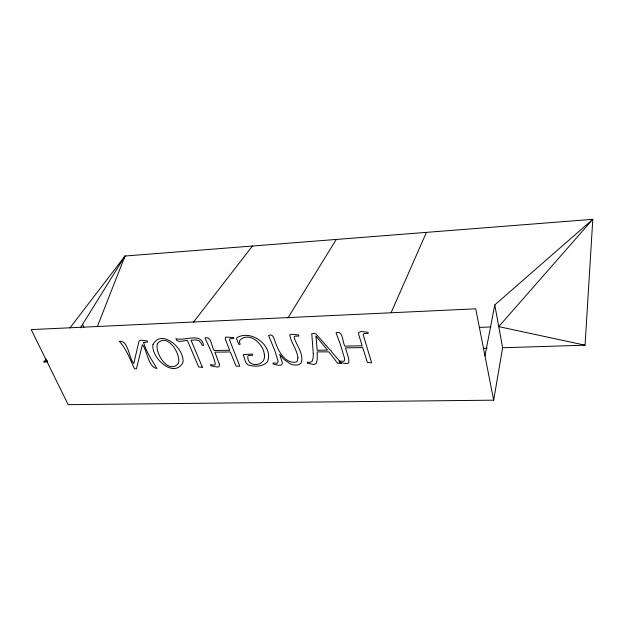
<?xml version="1.0" encoding="UTF-8"?>
<svg xmlns="http://www.w3.org/2000/svg" width="624" height="624" viewBox="0 0 624 624"><rect width="100%" height="100%" fill="white"/><g stroke="black" fill="none" stroke-linecap="round" stroke-linejoin="round"><path stroke-width="0.94" d="M493.678 400.171L475.722 308.818L31.2 329.597L68.18 404.68L493.678 400.171L502.632 347.747L585.062 345.189L592.8 219.32L125.011 256.019L69.919 327.959M484.973 355.891L494.77 304.933L592.8 219.32L498.755 326.641L585.062 345.189M124.309 258.835L125.011 256.019L80.465 327.779M97.399 326.438L125.011 256.019M391.193 312.499L426.426 232.378M287.906 317.998L336.258 239.444M47.728 361.865L43.859 361.99L46.231 358.894M193.378 322.241L252.416 246.028M43.859 361.99L47.416 360.532M479.294 327.405L490.971 326.953M483.241 348.348L487.118 348.231M82.797 324.675L83.967 327.249M494.77 304.933L502.632 347.747M219.375 364.252L219.375 365.859L218.689 366.756L217.378 367.06L210.647 365.726L210.655 364.705L213.564 365.087L214.796 364.775L215.327 363.893C213.338 354.822 208.72 346.429 204.976 337.951C211.715 335.626 211.255 346.952 214.25 350.548L218.104 350.454A454.397 252.338 19.3 0 1 229.694 350.298L225.248 338.894L225.755 337.085L233.626 337.522L233.867 338.598L230.194 338.668L229.507 339.807L239.803 366.257L236.005 366.007L230.365 351.967L214.921 352.162L219.375 364.252M297.944 357.786L297.352 361.07L296.096 362.084C285.854 363.87 278.983 352.443 276.058 344.105C274.24 340.946 274.006 332.974 268.593 335.439L274.958 350.992L278.171 361.546L277.243 363.285L273.094 362.957L273.047 363.971L278.413 365.329L281.494 364.978L282.235 363.886L282.227 362.232L279.661 354.494L284.06 359.486L289.684 363.519A10.327 7.558 24.3 0 0 299.013 364.595L300.893 363.402C304.715 354.401 296.314 345.634 294.083 337.1L294.887 336.149L298.857 336.094L298.662 334.955L291.681 334.238L289.77 334.885C290.971 342.709 297.032 349.619 297.944 357.786M313.279 353.668L313.209 357.31L312.14 361.374L309.699 362.443L307.336 362.107L307.242 363.168L313.942 364.51L316.165 363.464L317.242 359.689L317.234 351.889L328.887 351.866L337.545 363.215L341.64 363.511L331.094 351.25L331.211 350.509L330.041 350.002L316.017 334.051L314.176 333.286L311.774 333.668L313.279 353.668M344.635 358.675L344.612 360.29L343.918 361.226L339.308 361.156L339.191 362.24L346.531 363.644L348.028 363.324L348.894 362.372L348.551 358.059L345.493 347.849L362.739 347.615L367.411 362.497L371.615 362.755L363.176 334.698L364.065 333.489L368.183 333.403L368.035 332.257L360.953 331.508L358.574 332.561L358.894 335.299L362.177 345.844A485.488 271.853 15.8 0 0 349.229 346.031L344.932 346.141C342.202 342.178 343.348 330.096 336.024 332.779L340.47 344.69L344.635 358.675M264.334 355.033C266.331 366.233 247.447 368.573 247.775 356.6L248.048 355.797L249.062 355.446L252.665 355.282L252.33 354.034L243.321 354.588C244.475 358.02 244.982 363.074 248.305 365.071C254.639 366.74 262.727 367.021 267.47 361.795C273.866 345.922 251.09 328.957 236.886 337.748L236.543 338.707L238.883 344.432L240.154 344.362L239.483 341.952L239.717 340.392C249.038 330.821 264.014 344.05 264.334 355.033M152.989 344.542C150.758 357.536 173.605 378.846 182.855 362.77C185.515 349.619 161.936 327.857 152.989 344.542M143.614 342.459C146.008 351.562 152.763 361.616 156.897 368.488C148.075 367.24 147.412 350.626 142.412 344.698L136.399 368.831L134.488 368.714C130.01 359.315 126.508 349.034 119.293 341.336C128.411 339.807 129.028 358.839 133.793 363.519L138.949 341.406L139.823 340.337L141.765 340.213L147.233 340.938L147.545 342.038L143.614 342.459M157.295 343.84C154.752 353.566 168.761 374.907 178.441 363.425C181.264 353.644 166.826 331.921 157.295 343.84M202.363 367.247L198.682 366.998L187.426 340.509C184.111 340.142 177.005 343.629 175.882 338.676C184.876 341.414 201.185 331.835 203.572 345.306L202.176 345.4L201.029 342.888L198.744 340.517L195.991 339.963L191.053 340.189L202.363 367.247M316.017 336.196L317.14 350.259L327.506 350.072L316.017 336.196"/></g></svg>
